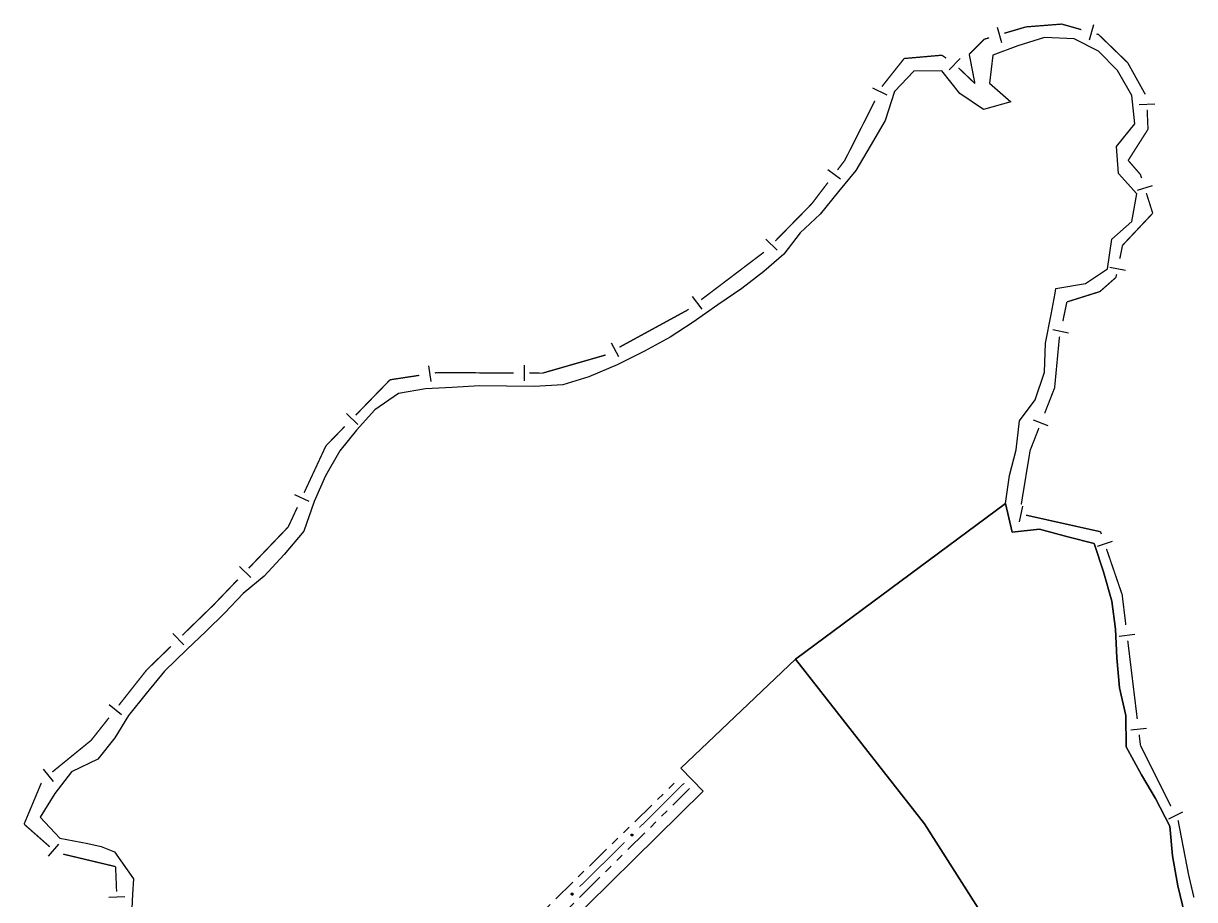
# Model space of a CAD drawing. Extents: x 207981 to 210201, y 4876477 to 4878908.
# Drawn here: x 208817.2 to 209040, y 4878740.9 to 4878907.5 of the extents above; entities that cross this region are included whole.
import ezdxf

# ---------------------------------------------------------------- set-up
doc = ezdxf.new("R2010")
doc.units = 0
doc.header["$LTSCALE"] = 1.5
doc.header["$MEASUREMENT"] = 0
doc.linetypes.add('TRACO_25', pattern=[8, 3, -1, 1, -1, 1, -1])
for name, color, linetype in [('CD_MALHA_LOTES', 7, 'CONTINUOUS'), ('HD-CURSO-PERENE', 170, 'CONTINUOUS'), ('LM-LIM-SETORES-BAIRROS', 250, 'CONTINUOUS'), ('RU-QUADRA', 210, 'CONTINUOUS'), ('SV-EIXO-RUA-N-PAV', 6, 'CONTINUOUS'), ('SV-RUA-NAO-PAV', 7, 'CONTINUOUS')]:
    doc.layers.add(name, color=color, linetype=linetype)

msp = doc.modelspace()

# ---------------------------------------------------------------- linework, layer by layer
at = {"layer": 'CD_MALHA_LOTES', "linetype": 'Continuous', "flags": 128}
msp.add_lwpolyline([(209038.13186, 4878737.998353), (209036.833022, 4878743.477079), (209035.784269, 4878749.22575), (209035.275537, 4878754.864457), (209032.546518, 4878760.093208), (209029.877338, 4878764.602124), (209026.968325, 4878769.92085), (209026.919718, 4878775.929484), (209025.730837, 4878781.178265), (209025.202114, 4878786.866961), (209024.933361, 4878792.325715), (209024.254546, 4878797.674485), (209022.645696, 4878803.213191), (209020.866794, 4878808.591929), (209015.916667, 4878809.871526), (209010.516545, 4878811.34107), (209005.305965, 4878810.771082), (209004.057129, 4878816.239812), (208964.06199, 4878786.602802), (208988.651637, 4878755.3133), (209011.257452, 4878719.747252)], dxfattribs=at)
at = {"layer": 'HD-CURSO-PERENE', "linetype": 'Continuous'}
msp.add_polyline3d([(209038.13186, 4878737.998353, 2.24908), (209036.833022, 4878743.477079, 2.24908), (209035.784269, 4878749.22575, 2.24908), (209035.275537, 4878754.864457, 2.24908), (209032.546518, 4878760.093208, 2.24908), (209029.877338, 4878764.602124, 2.24908), (209026.968325, 4878769.92085, 2.24908), (209026.919718, 4878775.929484, 2.24908), (209025.730837, 4878781.178265, 2.24908), (209025.202114, 4878786.866961, 2.24908), (209024.933361, 4878792.325715, 2.24908), (209024.254546, 4878797.674485, 2.24908), (209022.645696, 4878803.213191, 2.24908), (209020.866794, 4878808.591929, 2.24908), (209015.916667, 4878809.871526, 2.24908), (209010.516545, 4878811.34107, 2.24908), (209005.305965, 4878810.771082, 2.24908), (209004.057129, 4878816.239812, 2.24908), (209004.808424, 4878821.528627, 2.24908), (209006.04967, 4878826.427543, 2.24908), (209006.721006, 4878831.926309, 2.24908), (209009.692198, 4878835.955461, 2.24908), (209011.433573, 4878841.224304, 2.24908), (209011.624873, 4878846.743055, 2.24908), (209012.746225, 4878852.141854, 2.24908), (209013.469846, 4878856.244008, 2.24908), (209013.617448, 4878857.080752, 2.24908), (209019.22816, 4878858.070654, 2.24908), (209023.449172, 4878860.860116, 2.24908), (209024.240551, 4878866.498854, 2.24908), (209028.071654, 4878869.828184, 2.24908), (209029.022971, 4878875.137, 2.24908), (209025.523561, 4878878.966051, 2.24908), (209025.164723, 4878884.094878, 2.24908), (209028.60603, 4878888.443968, 2.24908), (209028.07723, 4878893.802739, 2.24908), (209025.348112, 4878898.601588, 2.24908), (209021.69864, 4878902.220683, 2.24908), (209017.118796, 4878904.580044, 2.24908), (209011.42837, 4878904.849854, 2.24908), (209006.377566, 4878903.2601, 2.24908), (209001.636743, 4878901.4704, 2.24908), (209000.975447, 4878896.141595, 2.24908), (209005.024974, 4878892.612488, 2.24908), (208999.814189, 4878891.162699, 2.24908), (208995.314509, 4878894.201907, 2.24908), (208991.905221, 4878898.520849, 2.24908), (208986.564748, 4878898.460742, 2.24908), (208982.913532, 4878894.58154, 2.24908), (208981.152105, 4878889.092747, 2.24908), (208978.30072, 4878884.193795, 2.24908), (208975.559401, 4878879.534791, 2.24908), (208972.278197, 4878875.565619, 2.24908), (208968.756887, 4878871.236522, 2.24908), (208964.975737, 4878867.687243, 2.24908), (208961.884535, 4878863.658088, 2.24908), (208958.063441, 4878860.368748, 2.24908), (208953.902321, 4878857.089399, 2.24908), (208949.321209, 4878853.999997, 2.24908), (208944.600046, 4878850.74063, 2.24908), (208940.229003, 4878847.871183, 2.24908), (208935.347958, 4878845.181684, 2.24908), (208930.186915, 4878842.602153, 2.24908), (208924.785912, 4878840.282557, 2.24908), (208919.83514, 4878838.792784, 2.24908), (208914.374601, 4878838.492728, 2.24908), (208909.124162, 4878838.542598, 2.24908), (208903.96373, 4878838.59247, 2.24908), (208898.753206, 4878838.262427, 2.24908), (208893.702719, 4878838.032365, 2.24908), (208888.562073, 4878837.152448, 2.24908), (208884.050957, 4878834.023057, 2.24908), (208880.579757, 4878830.14386, 2.24908), (208877.378571, 4878826.224677, 2.24908), (208874.677234, 4878821.475695, 2.24908), (208872.515909, 4878816.576758, 2.24908), (208870.544436, 4878810.967988, 2.24908), (208866.843085, 4878806.528912, 2.24908), (208862.991801, 4878802.429756, 2.24908), (208858.99069, 4878799.130415, 2.24908), (208855.549532, 4878795.421179, 2.24908), (208851.948409, 4878791.921893, 2.24908), (208848.277294, 4878788.482591, 2.24908), (208844.025961, 4878784.323439, 2.24908), (208840.554675, 4878780.074326, 2.24908), (208837.213423, 4878775.925192, 2.24908), (208834.572206, 4878771.6661, 2.24908), (208831.350987, 4878767.616947, 2.24908), (208826.359989, 4878765.16739, 2.24908), (208823.198769, 4878761.088245, 2.24908), (208820.417479, 4878756.569208, 2.24908), (208824.146869, 4878752.570201, 2.24908), (208829.457084, 4878751.530557, 2.24908), (208832.033612, 4878750.95861, 2.24908), (208834.547161, 4878749.981024, 2.24908), (208838.126273, 4878744.842272, 2.24908), (208837.975693, 4878741.917554, 2.24908), (208837.834932, 4878739.183551, 2.24908)], dxfattribs=at)
at = {"layer": 'LM-LIM-SETORES-BAIRROS'}
for points in [[(209002.416148, 4878906.805863), (209003.266187, 4878903.92881)], [(209002.416148, 4878906.805863), (209003.266187, 4878903.92881)], [(209020.789965, 4878907.247428), (209019.975584, 4878904.360079)], [(209020.789965, 4878907.247428), (209019.975584, 4878904.360079)], [(208995.400911, 4878900.8533), (208993.329483, 4878898.683234)], [(208995.400911, 4878900.8533), (208993.329483, 4878898.683234)], [(208978.75725, 4878895.275161), (208981.433721, 4878893.919986)], [(208978.75725, 4878895.275161), (208981.433721, 4878893.919986)], [(209032.432799, 4878892.169047), (209029.43563, 4878892.038735)], [(209032.432799, 4878892.169047), (209029.43563, 4878892.038735)], [(208970.265033, 4878879.763739), (208972.652519, 4878877.947173)], [(208970.265033, 4878879.763739), (208972.652519, 4878877.947173)], [(209031.950809, 4878876.655677), (209029.091117, 4878875.748946)], [(209031.950809, 4878876.655677), (209029.091117, 4878875.748946)], [(208958.457514, 4878866.471355), (208960.600153, 4878864.37157)], [(208958.457514, 4878866.471355), (208960.600153, 4878864.37157)], [(209026.834026, 4878860.506132), (209023.895654, 4878861.111091)], [(209026.834026, 4878860.506132), (209023.895654, 4878861.111091)], [(208944.43531, 4878855.566028), (208946.246883, 4878853.174752)], [(208944.43531, 4878855.566028), (208946.246883, 4878853.174752)], [(209015.995039, 4878848.641714), (209013.05939, 4878849.259746)], [(209015.995039, 4878848.641714), (209013.05939, 4878849.259746)], [(208928.999918, 4878846.790636), (208930.436474, 4878844.156949)], [(208928.999918, 4878846.790636), (208930.436474, 4878844.156949)], [(208894.260074, 4878842.377702), (208894.710242, 4878839.411669)], [(208894.260074, 4878842.377702), (208894.710242, 4878839.411669)], [(208912.476278, 4878842.526826), (208912.460584, 4878839.526867)], [(208912.476278, 4878842.526826), (208912.460584, 4878839.526867)], [(208878.64553, 4878833.34593), (208880.797368, 4878831.255573)], [(208878.64553, 4878833.34593), (208880.797368, 4878831.255573)], [(209012.14702, 4878830.968193), (209009.352982, 4878832.060598)], [(209012.14702, 4878830.968193), (209009.352982, 4878832.060598)], [(208868.811141, 4878817.961662), (208871.531305, 4878816.69647)], [(208868.811141, 4878817.961662), (208871.531305, 4878816.69647)], [(209007.268588, 4878815.690418), (209006.616663, 4878812.762109)], [(209007.268588, 4878815.690418), (209006.616663, 4878812.762109)], [(209024.332966, 4878809.014278), (209021.495128, 4878808.041305)], [(209024.332966, 4878809.014278), (209021.495128, 4878808.041305)], [(208858.296248, 4878804.232894), (208860.463032, 4878802.158033)], [(208858.296248, 4878804.232894), (208860.463032, 4878802.158033)], [(208845.646204, 4878791.507575), (208847.737007, 4878789.35617)], [(208845.646204, 4878791.507575), (208847.737007, 4878789.35617)], [(209028.651963, 4878791.316979), (209025.673853, 4878790.955233)], [(209028.651963, 4878791.316979), (209025.673853, 4878790.955233)], [(208833.543216, 4878777.970592), (208835.898363, 4878776.112291)], [(208833.543216, 4878777.970592), (208835.898363, 4878776.112291)], [(209030.822435, 4878773.448318), (209027.844325, 4878773.086572)], [(209030.822435, 4878773.448318), (209027.844325, 4878773.086572)], [(208820.982847, 4878765.6885), (208822.877866, 4878763.362795)], [(208820.982847, 4878765.6885), (208822.877866, 4878763.362795)], [(209037.722259, 4878757.536914), (209035.038978, 4878756.195273)], [(209037.722259, 4878757.536914), (209035.038978, 4878756.195273)], [(208821.966714, 4878749.15296), (208823.95158, 4878751.402474)], [(208821.966714, 4878749.15296), (208823.95158, 4878751.402474)], [(208833.480804, 4878741.366677), (208836.478274, 4878741.48986)], [(208833.480804, 4878741.366677), (208836.478274, 4878741.48986)]]:
    msp.add_lwpolyline(points, dxfattribs=at)
at = {"layer": 'LM-LIM-SETORES-BAIRROS', "const_width": 0.25}
for points in [[(209007.901767, 4878906.862514), (209003.800185, 4878905.650683)], [(209007.901767, 4878906.862514), (209003.800185, 4878905.650683)], [(209008.622667, 4878906.919426), (209007.901767, 4878906.862514)], [(209008.622667, 4878906.919426), (209007.901767, 4878906.862514)], [(209014.720419, 4878907.400828), (209008.622667, 4878906.919426)], [(209014.720419, 4878907.400828), (209008.622667, 4878906.919426)], [(209015.570526, 4878907.161055), (209014.720419, 4878907.400828)], [(209015.570526, 4878907.161055), (209014.720419, 4878907.400828)], [(209018.457875, 4878906.346674), (209015.570526, 4878907.161055)], [(209018.457875, 4878906.346674), (209015.570526, 4878907.161055)], [(209000.006485, 4878904.529817), (208997.146817, 4878901.670149)], [(209000.006485, 4878904.529817), (208997.146817, 4878901.670149)], [(209000.923132, 4878904.800644), (209000.006485, 4878904.529817)], [(209000.923132, 4878904.800644), (209000.006485, 4878904.529817)], [(209021.718509, 4878905.427008), (209021.345224, 4878905.532293)], [(209021.718509, 4878905.427008), (209021.345224, 4878905.532293)], [(209022.158402, 4878905.001305), (209021.718509, 4878905.427008)], [(209022.158402, 4878905.001305), (209021.718509, 4878905.427008)], [(209027.281094, 4878900.043861), (209022.158402, 4878905.001305)], [(209027.281094, 4878900.043861), (209022.158402, 4878905.001305)], [(208984.754236, 4878900.851333), (208981.138577, 4878896.292459)], [(208984.754236, 4878900.851333), (208981.138577, 4878896.292459)], [(208984.934927, 4878900.867142), (208984.754236, 4878900.851333)], [(208984.934927, 4878900.867142), (208984.754236, 4878900.851333)], [(208991.931765, 4878901.479367), (208984.934927, 4878900.867142)], [(208991.931765, 4878901.479367), (208984.934927, 4878900.867142)], [(208992.734577, 4878900.923575), (208991.931765, 4878901.479367)], [(208992.734577, 4878900.923575), (208991.931765, 4878901.479367)], [(208997.146817, 4878901.670149), (208997.135473, 4878901.658805)], [(208997.146817, 4878901.670149), (208997.135473, 4878901.658805)], [(208997.135473, 4878901.658805), (208998.082535, 4878896.765656)], [(208997.135473, 4878901.658805), (208998.082535, 4878896.765656)], [(209027.70424, 4878899.282199), (209027.281094, 4878900.043861)], [(209027.70424, 4878899.282199), (209027.281094, 4878900.043861)], [(208998.212103, 4878896.09622), (208995.088552, 4878899.077791)], [(208998.212103, 4878896.09622), (208995.088552, 4878899.077791)], [(209030.618097, 4878894.037255), (209027.70424, 4878899.282199)], [(209030.618097, 4878894.037255), (209027.70424, 4878899.282199)], [(208980.627157, 4878895.647625), (208980.54721, 4878895.48973)], [(208980.627157, 4878895.647625), (208980.54721, 4878895.48973)], [(208981.138577, 4878896.292459), (208980.627157, 4878895.647625)], [(208981.138577, 4878896.292459), (208980.627157, 4878895.647625)], [(208998.082535, 4878896.765656), (208998.212103, 4878896.09622)], [(208998.082535, 4878896.765656), (208998.212103, 4878896.09622)], [(208979.192035, 4878892.813259), (208973.771334, 4878882.107373)], [(208979.192035, 4878892.813259), (208973.771334, 4878882.107373)], [(209031.139016, 4878887.393467), (209030.977652, 4878891.104835)], [(209031.139016, 4878887.393467), (209030.977652, 4878891.104835)], [(209027.370813, 4878881.472006), (209030.985939, 4878887.152918)], [(209027.370813, 4878881.472006), (209030.985939, 4878887.152918)], [(209030.985939, 4878887.152918), (209031.139016, 4878887.393467)], [(209030.985939, 4878887.152918), (209031.139016, 4878887.393467)], [(208973.771334, 4878882.107373), (208973.449629, 4878881.472006)], [(208973.771334, 4878882.107373), (208973.449629, 4878881.472006)], [(208973.449629, 4878881.472006), (208972.064297, 4878879.651285)], [(208973.449629, 4878881.472006), (208972.064297, 4878879.651285)], [(209027.545261, 4878881.27072), (209027.370813, 4878881.472006)], [(209027.545261, 4878881.27072), (209027.370813, 4878881.472006)], [(209029.70351, 4878878.780432), (209027.545261, 4878881.27072)], [(209029.70351, 4878878.780432), (209027.545261, 4878881.27072)], [(209029.916475, 4878878.108773), (209029.70351, 4878878.780432)], [(209029.916475, 4878878.108773), (209029.70351, 4878878.780432)], [(208970.247732, 4878877.263799), (208967.220123, 4878873.284655)], [(208970.247732, 4878877.263799), (208967.220123, 4878873.284655)], [(208967.169291, 4878873.217848), (208960.228762, 4878866.135675)], [(208967.169291, 4878873.217848), (208960.228762, 4878866.135675)], [(208967.220123, 4878873.284655), (208967.169291, 4878873.217848)], [(208967.220123, 4878873.284655), (208967.169291, 4878873.217848)], [(209032.036207, 4878871.423465), (209030.823207, 4878875.249081)], [(209032.036207, 4878871.423465), (209030.823207, 4878875.249081)], [(209031.359969, 4878870.704962), (209032.036207, 4878871.423465)], [(209031.359969, 4878870.704962), (209032.036207, 4878871.423465)], [(209026.294184, 4878865.322566), (209031.359969, 4878870.704962)], [(209026.294184, 4878865.322566), (209031.359969, 4878870.704962)], [(209025.768146, 4878862.767526), (209026.171452, 4878864.72644)], [(209025.768146, 4878862.767526), (209026.171452, 4878864.72644)], [(209026.171452, 4878864.72644), (209026.294184, 4878865.322566)], [(209026.171452, 4878864.72644), (209026.294184, 4878865.322566)], [(208958.094571, 4878864.032113), (208946.138189, 4878854.974248)], [(208958.094571, 4878864.032113), (208946.138189, 4878854.974248)], [(209025.038116, 4878859.221667), (209025.163187, 4878859.829155)], [(209025.038116, 4878859.221667), (209025.163187, 4878859.829155)], [(209021.987667, 4878856.530093), (209024.753349, 4878858.970402)], [(209021.987667, 4878856.530093), (209024.753349, 4878858.970402)], [(209024.753349, 4878858.970402), (209025.038116, 4878859.221667)], [(209024.753349, 4878858.970402), (209025.038116, 4878859.221667)], [(209015.707329, 4878854.556273), (209021.690378, 4878856.43666)], [(209015.707329, 4878854.556273), (209021.690378, 4878856.43666)], [(209021.690378, 4878856.43666), (209021.987667, 4878856.530093)], [(209021.690378, 4878856.43666), (209021.987667, 4878856.530093)], [(208943.746912, 4878853.162675), (208943.573165, 4878853.031048)], [(208943.746912, 4878853.162675), (208943.573165, 4878853.031048)], [(209014.939236, 4878850.90783), (209015.557267, 4878853.843479)], [(209014.939236, 4878850.90783), (209015.557267, 4878853.843479)], [(209015.557267, 4878853.843479), (209015.707329, 4878854.556273)], [(209015.557267, 4878853.843479), (209015.707329, 4878854.556273)], [(208943.573165, 4878853.031048), (208930.596092, 4878845.952645)], [(208943.573165, 4878853.031048), (208930.596092, 4878845.952645)], [(209013.374632, 4878838.227395), (209014.200414, 4878846.980683)], [(209013.374632, 4878838.227395), (209014.200414, 4878846.980683)], [(209014.200414, 4878846.980683), (209014.271823, 4878847.737621)], [(209014.200414, 4878846.980683), (209014.271823, 4878847.737621)], [(209014.271823, 4878847.737621), (209014.321204, 4878847.97218)], [(209014.271823, 4878847.737621), (209014.321204, 4878847.97218)], [(208927.782602, 4878844.418014), (208916.44775, 4878841.154949)], [(208927.782602, 4878844.418014), (208916.44775, 4878841.154949)], [(208927.962405, 4878844.516088), (208927.782602, 4878844.418014)], [(208927.962405, 4878844.516088), (208927.782602, 4878844.418014)], [(208886.960407, 4878839.75262), (208880.418234, 4878833.018031)], [(208886.960407, 4878839.75262), (208880.418234, 4878833.018031)], [(208887.564416, 4878839.844293), (208886.960407, 4878839.75262)], [(208887.564416, 4878839.844293), (208886.960407, 4878839.75262)], [(208892.507803, 4878840.594573), (208887.564416, 4878839.844293)], [(208892.507803, 4878840.594573), (208887.564416, 4878839.844293)], [(208895.925994, 4878841.113368), (208895.473835, 4878841.044742)], [(208895.925994, 4878841.113368), (208895.473835, 4878841.044742)], [(208896.46865, 4878841.110548), (208895.925994, 4878841.113368)], [(208896.46865, 4878841.110548), (208895.925994, 4878841.113368)], [(208910.468458, 4878841.037309), (208896.46865, 4878841.110548)], [(208910.468458, 4878841.037309), (208896.46865, 4878841.110548)], [(208915.93968, 4878841.008687), (208913.468417, 4878841.021615)], [(208915.93968, 4878841.008687), (208913.468417, 4878841.021615)], [(208916.44775, 4878841.154949), (208915.93968, 4878841.008687)], [(208916.44775, 4878841.154949), (208915.93968, 4878841.008687)], [(209011.478272, 4878833.377088), (209013.298948, 4878838.033818)], [(209011.478272, 4878833.377088), (209013.298948, 4878838.033818)], [(209013.298948, 4878838.033818), (209013.374632, 4878838.227395)], [(209013.298948, 4878838.033818), (209013.374632, 4878838.227395)], [(208878.327877, 4878830.866193), (208874.843949, 4878827.279796)], [(208878.327877, 4878830.866193), (208874.843949, 4878827.279796)], [(209008.709239, 4878826.294753), (209010.385866, 4878830.58305)], [(209008.709239, 4878826.294753), (209010.385866, 4878830.58305)], [(208874.758608, 4878827.191945), (208870.592954, 4878818.235787)], [(208874.758608, 4878827.191945), (208870.592954, 4878818.235787)], [(208874.843949, 4878827.279796), (208874.758608, 4878827.191945)], [(208874.843949, 4878827.279796), (208874.758608, 4878827.191945)], [(209007.025047, 4878816.036495), (209008.645149, 4878825.904386)], [(209007.025047, 4878816.036495), (209008.645149, 4878825.904386)], [(209008.645149, 4878825.904386), (209008.709239, 4878826.294753)], [(209008.645149, 4878825.904386), (209008.709239, 4878826.294753)], [(208869.327761, 4878815.515623), (208867.640839, 4878811.888739)], [(208869.327761, 4878815.515623), (208867.640839, 4878811.888739)], [(209022.118669, 4878810.847645), (209007.918728, 4878814.008955)], [(209022.118669, 4878810.847645), (209007.918728, 4878814.008955)], [(208867.58108, 4878811.760258), (208860.07126, 4878803.917725)], [(208867.58108, 4878811.760258), (208860.07126, 4878803.917725)], [(208867.640839, 4878811.888739), (208867.58108, 4878811.760258)], [(208867.640839, 4878811.888739), (208867.58108, 4878811.760258)], [(209022.265399, 4878810.419684), (209022.118669, 4878810.847645)], [(209022.265399, 4878810.419684), (209022.118669, 4878810.847645)], [(209026.222496, 4878798.878151), (209023.238372, 4878807.581846)], [(209026.222496, 4878798.878151), (209023.238372, 4878807.581846)], [(208857.9964, 4878801.750941), (208853.846679, 4878797.417372)], [(208857.9964, 4878801.750941), (208853.846679, 4878797.417372)], [(208853.846679, 4878797.417372), (208853.40546, 4878796.956605)], [(208853.846679, 4878797.417372), (208853.40546, 4878796.956605)], [(209026.318835, 4878798.08503), (209026.222496, 4878798.878151)], [(209026.318835, 4878798.08503), (209026.222496, 4878798.878151)], [(209026.921744, 4878793.121513), (209026.318835, 4878798.08503)], [(209026.921744, 4878793.121513), (209026.318835, 4878798.08503)], [(208853.40546, 4878796.956605), (208847.408741, 4878791.128807)], [(208853.40546, 4878796.956605), (208847.408741, 4878791.128807)], [(208845.257335, 4878789.038004), (208840.954524, 4878784.856399)], [(208845.257335, 4878789.038004), (208840.954524, 4878784.856399)], [(209029.092217, 4878775.252852), (209027.283489, 4878790.143402)], [(209029.092217, 4878775.252852), (209027.283489, 4878790.143402)], [(208840.665347, 4878784.575368), (208835.340223, 4878777.826491)], [(208840.665347, 4878784.575368), (208835.340223, 4878777.826491)], [(208840.954524, 4878784.856399), (208840.665347, 4878784.575368)], [(208840.954524, 4878784.856399), (208840.665347, 4878784.575368)], [(208833.481922, 4878775.471344), (208830.384753, 4878771.546099)], [(208833.481922, 4878775.471344), (208830.384753, 4878771.546099)], [(208830.093772, 4878771.17732), (208822.705592, 4878765.157321)], [(208830.093772, 4878771.17732), (208822.705592, 4878765.157321)], [(208830.384753, 4878771.546099), (208830.093772, 4878771.17732)], [(208830.384753, 4878771.546099), (208830.093772, 4878771.17732)], [(209029.70351, 4878770.22031), (209029.453962, 4878772.274741)], [(209029.70351, 4878770.22031), (209029.453962, 4878772.274741)], [(209030.119628, 4878769.388074), (209029.70351, 4878770.22031)], [(209030.119628, 4878769.388074), (209029.70351, 4878770.22031)], [(209035.486191, 4878758.654948), (209030.119628, 4878769.388074)], [(209035.486191, 4878758.654948), (209030.119628, 4878769.388074)], [(208820.62102, 4878763.082131), (208817.532937, 4878755.702176)], [(208820.62102, 4878763.082131), (208817.532937, 4878755.702176)], [(208817.532937, 4878755.702176), (208817.338379, 4878755.237219)], [(208817.532937, 4878755.702176), (208817.338379, 4878755.237219)], [(208817.338379, 4878755.237219), (208822.209309, 4878750.939339)], [(208817.338379, 4878755.237219), (208822.209309, 4878750.939339)], [(209036.881039, 4878755.865253), (209036.827832, 4878755.971666)], [(209036.881039, 4878755.865253), (209036.827832, 4878755.971666)], [(209037.047981, 4878755.000188), (209036.881039, 4878755.865253)], [(209037.047981, 4878755.000188), (209036.881039, 4878755.865253)], [(209038.854859, 4878745.637274), (209037.047981, 4878755.000188)], [(209038.854859, 4878745.637274), (209037.047981, 4878755.000188)], [(208824.76199, 4878749.539141), (208834.490052, 4878747.222935)], [(208824.76199, 4878749.539141), (208834.490052, 4878747.222935)], [(208834.490052, 4878747.222935), (208834.743886, 4878747.162499)], [(208834.490052, 4878747.222935), (208834.743886, 4878747.162499)], [(208834.743886, 4878747.162499), (208834.938478, 4878742.427425)], [(208834.743886, 4878747.162499), (208834.938478, 4878742.427425)], [(209038.960762, 4878745.18518), (209038.854859, 4878745.637274)], [(209038.960762, 4878745.18518), (209038.854859, 4878745.637274)], [(209039.873067, 4878741.290607), (209038.960762, 4878745.18518)], [(209039.873067, 4878741.290607), (209038.960762, 4878745.18518)]]:
    msp.add_lwpolyline(points, dxfattribs=at)
at = {"layer": 'RU-QUADRA', "linetype": 'Continuous', "flags": 128}
for points in [[(208964.06199, 4878786.602802), (209004.057129, 4878816.239812), (209005.305965, 4878810.771082), (209010.516545, 4878811.34107), (209015.916667, 4878809.871526), (209020.866794, 4878808.591929), (209022.645696, 4878803.213191), (209024.254546, 4878797.674485), (209024.933361, 4878792.325715), (209025.202114, 4878786.866961), (209025.730837, 4878781.178265), (209026.919718, 4878775.929484), (209026.968325, 4878769.92085), (209029.877338, 4878764.602124), (209032.546518, 4878760.093208), (209035.275537, 4878754.864457), (209035.784269, 4878749.22575), (209036.833022, 4878743.477079), (209038.13186, 4878737.998353)], [(208964.06199, 4878786.602802), (208942.290119, 4878765.909845), (208946.519459, 4878761.510939), (208915.749769, 4878731.207126), (208883.349053, 4878697.09414), (208871.653628, 4878678.088192), (208859.087024, 4878654.333303), (208858.136329, 4878651.693881), (208858.645628, 4878648.494619), (208860.95505, 4878645.155429), (208865.1855, 4878645.525441), (208884.28103, 4878662.252074), (208901.795954, 4878676.959131), (208923.982403, 4878696.495196), (208928.711273, 4878689.886803), (208888.630238, 4878657.24331)]]:
    msp.add_lwpolyline(points, dxfattribs=at)
at = {"layer": 'RU-QUADRA', "linetype": 'Continuous'}
for points in [[(208988.651637, 4878755.3133), (208964.06199, 4878786.602802)], [(209011.257452, 4878719.747252), (208988.651637, 4878755.3133)]]:
    msp.add_lwpolyline(points, dxfattribs=at)
at = {"layer": 'SV-EIXO-RUA-N-PAV', "const_width": 0.18}
for points in [[(208942.909009, 4878763.035763), (208934.387849, 4878754.586512)], [(208931.547463, 4878751.770095), (208927.99698, 4878748.249574)], [(208927.459484, 4878747.716614), (208923.009226, 4878743.338134)], [(208927.99698, 4878748.249574), (208927.459484, 4878747.716614)]]:
    msp.add_lwpolyline(points, dxfattribs=at)
at = {"layer": 'SV-EIXO-RUA-N-PAV'}
for points in [[(208933.147191, 4878753.201302), (208933.147677, 4878753.152396), (208933.138094, 4878753.110264), (208933.119987, 4878753.077425), (208933.09642, 4878753.052577), (208933.069446, 4878753.029873), (208933.037201, 4878753.012983), (208932.99726, 4878753.002163), (208932.948204, 4878753.001332), (208932.905689, 4878753.013985), (208932.872544, 4878753.030015), (208932.84522, 4878753.053097), (208932.823603, 4878753.07967), (208932.807165, 4878753.113745), (208932.796596, 4878753.154329), (208932.796954, 4878753.203677), (208932.806632, 4878753.244917), (208932.82498, 4878753.276221), (208932.84836, 4878753.303544), (208932.876176, 4878753.326393), (208932.907924, 4878753.342791), (208932.948804, 4878753.353358), (208932.997506, 4878753.35236), (208933.038748, 4878753.343177), (208933.070302, 4878753.325273), (208933.096683, 4878753.30165), (208933.119784, 4878753.274873), (208933.138112, 4878753.243166), (208933.147191, 4878753.201302)], [(208921.763185, 4878741.957764), (208921.76348, 4878741.908856), (208921.753733, 4878741.866762), (208921.735499, 4878741.833993), (208921.711835, 4878741.809238), (208921.684773, 4878741.786639), (208921.652462, 4878741.769874), (208921.612479, 4878741.75921), (208921.563421, 4878741.75857), (208921.520956, 4878741.771389), (208921.487873, 4878741.787547), (208921.460639, 4878741.810736), (208921.439126, 4878741.837393), (208921.422821, 4878741.871531), (208921.41241, 4878741.912156), (208921.41296, 4878741.961502), (208921.422798, 4878742.002704), (208921.441268, 4878742.033937), (208921.464754, 4878742.061168), (208921.492658, 4878742.083909), (208921.52447, 4878742.100183), (208921.565392, 4878742.110591), (208921.614089, 4878742.109404), (208921.655295, 4878742.10006), (208921.686779, 4878742.082034), (208921.713068, 4878742.058308), (208921.736064, 4878742.031441), (208921.754269, 4878741.999663), (208921.763185, 4878741.957764)]]:
    msp.add_lwpolyline(points, close=True, dxfattribs=at)
for points in [[(208932.948804, 4878753.353358), (208932.796596, 4878753.154329)], [(208932.907924, 4878753.342791), (208932.796954, 4878753.203677)], [(208932.926129, 4878753.342507), (208932.801957, 4878753.184795)], [(208932.971506, 4878753.349069), (208932.803682, 4878753.136544)], [(208932.889415, 4878753.331085), (208932.806005, 4878753.229162)], [(208932.876176, 4878753.326393), (208932.806632, 4878753.244917)], [(208932.997506, 4878753.35236), (208932.807165, 4878753.113745)], [(208933.015881, 4878753.346952), (208932.818004, 4878753.100783)], [(208933.038748, 4878753.343177), (208932.823603, 4878753.07967)], [(208933.051519, 4878753.332327), (208932.836201, 4878753.068865)], [(208933.070302, 4878753.325273), (208932.84522, 4878753.053097)], [(208933.081344, 4878753.311939), (208932.858291, 4878753.04465)], [(208933.096683, 4878753.30165), (208932.872544, 4878753.030015)], [(208933.106315, 4878753.284817), (208932.893904, 4878753.024236)], [(208933.119784, 4878753.274873), (208932.905689, 4878753.013985)], [(208933.12549, 4878753.255789), (208932.930512, 4878753.010573)], [(208933.138112, 4878753.243166), (208932.948204, 4878753.001332)], [(208933.140789, 4878753.222919), (208932.97391, 4878753.005565)], [(208933.147191, 4878753.201302), (208932.99726, 4878753.002163)], [(208933.146373, 4878753.174651), (208933.022185, 4878753.013079)], [(208933.147677, 4878753.152396), (208933.037201, 4878753.012983)], [(208933.142318, 4878753.128355), (208933.058915, 4878753.028362)], [(208933.138094, 4878753.110264), (208933.069446, 4878753.029873)], [(208921.565392, 4878742.110591), (208921.41241, 4878741.912156)], [(208921.52447, 4878742.100183), (208921.41296, 4878741.961502)], [(208921.542674, 4878742.099829), (208921.417889, 4878741.942601)], [(208921.588076, 4878742.106214), (208921.419427, 4878741.894343)], [(208921.505916, 4878742.088549), (208921.422109, 4878741.986952)], [(208921.492658, 4878742.083909), (208921.422798, 4878742.002704)], [(208921.614089, 4878742.109404), (208921.422821, 4878741.871531)], [(208921.632443, 4878742.103924), (208921.433609, 4878741.858527)], [(208921.655295, 4878742.10006), (208921.439126, 4878741.837393)], [(208921.668024, 4878742.089161), (208921.451682, 4878741.826539)], [(208921.686779, 4878742.082034), (208921.460639, 4878741.810736)], [(208921.697769, 4878742.068656), (208921.473677, 4878741.802237)], [(208921.713068, 4878742.058308), (208921.487873, 4878741.787547)], [(208921.722635, 4878742.041437), (208921.509211, 4878741.781686)], [(208921.736064, 4878742.031441), (208921.520956, 4878741.771389)], [(208921.741696, 4878742.012335), (208921.545765, 4878741.76788)], [(208921.754269, 4878741.999663), (208921.563421, 4878741.75857)], [(208921.756867, 4878741.979405), (208921.589143, 4878741.762703)], [(208921.763185, 4878741.957764), (208921.612479, 4878741.75921)], [(208921.762263, 4878741.931117), (208921.637447, 4878741.770029)], [(208921.76348, 4878741.908856), (208921.652462, 4878741.769874)], [(208921.758028, 4878741.884836), (208921.674236, 4878741.785168)], [(208921.753733, 4878741.866762), (208921.684773, 4878741.786639)]]:
    msp.add_lwpolyline(points, dxfattribs=at)
at = {"layer": 'SV-RUA-NAO-PAV', "linetype": 'TRACO_25'}
for points in [[(208929.993096, 4878458.230748, 4.365537), (208920.326715, 4878501.389425, 4.365537), (208921.088857, 4878510.317414, 4.784738), (208920.200276, 4878516.745934, 4.999451), (208914.744741, 4878537.960992, 5.255062), (208911.817712, 4878551.817779, 5.756059), (208908.50982, 4878562.105368, 6.032118), (208902.121897, 4878573.39266, 6.154812), (208891.064867, 4878590.248581, 6.032118), (208872.15015, 4878619.951407, 5.929874), (208865.661693, 4878628.97921, 5.715161), (208861.203451, 4878635.524536, 5.715161), (208858.283945, 4878639.12526, 5.715161), (208855.656389, 4878641.558182, 5.715161), (208853.807368, 4878644.283055, 5.725386), (208852.8342, 4878648.759631, 5.73561), (208853.846544, 4878654.203214, 5.970772), (208868.464186, 4878681.667307, 7.739598), (208873.957665, 4878694.594495, 7.831618), (208876.578938, 4878699.103531, 7.688476), (208895.955241, 4878719.049439, 7.841843), (208909.888131, 4878732.648108, 8.046331), (208924.929748, 4878747.328907, 8.046331), (208941.959635, 4878763.950282, 8.046331)], [(208943.929355, 4878762.020765, 8.046331), (208926.180916, 4878744.439791, 8.046331), (208914.259259, 4878732.630621, 8.046331), (208913.649779, 4878732.026892, 8.046331), (208894.50661, 4878712.876711, 8.046331), (208889.842453, 4878708.210846, 8.046331), (208879.919035, 4878698.283792, 8.046331), (208873.915627, 4878685.846481, 8.046331), (208856.996633, 4878653.423462, 6.308178), (208856.95523, 4878647.404828, 6.195709), (208858.794497, 4878643.575739, 6.134363), (208861.144278, 4878641.766204, 5.950323), (208862.955155, 4878642.239401, 5.950323), (208880.309533, 4878657.283113, 6.614911), (208923.641937, 4878694.615615, 8.986979)]]:
    msp.add_polyline3d(points, dxfattribs=at)

doc.saveas('drawing.dxf')
